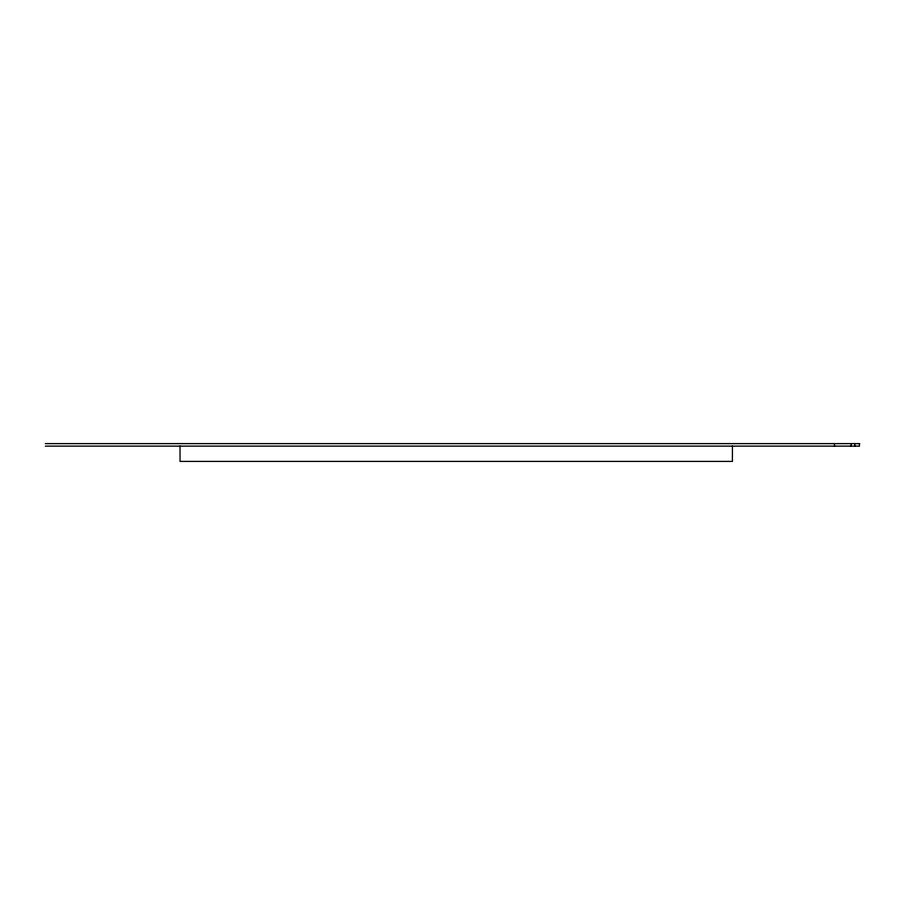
<?xml version="1.0" encoding="UTF-8"?>
<svg xmlns="http://www.w3.org/2000/svg" width="905" height="905" viewBox="0 0 905 905"><rect width="100%" height="100%" fill="white"/><g stroke="black" fill="none" stroke-linecap="round" stroke-linejoin="round"><path stroke-width="1.36" d="M45.25 443.586L859.75 443.586M45.25 446.165L859.433 446.165L859.433 443.586M854.739 443.586L854.739 446.165M851.209 443.586L851.209 446.165M834.512 443.586L834.512 446.165M732.417 446.165L732.417 461.414L180.027 461.414L180.027 446.165"/></g></svg>
